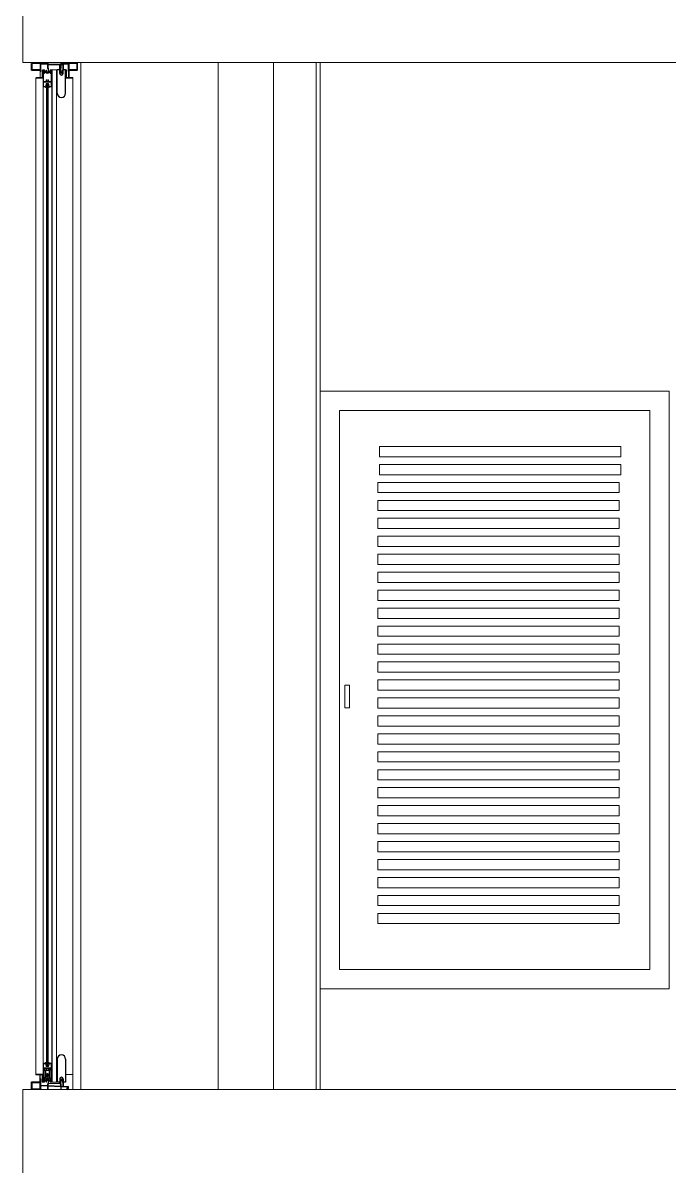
# Model space of a CAD drawing. Extents: x 1270 to 1442, y 932 to 1016.
# Drawn here: x 1407.754 to 1409.429, y 990.294 to 993.255 of the extents above; entities that cross this region are included whole.
import ezdxf

# ---------------------------------------------------------------- set-up
doc = ezdxf.new("R2010")
doc.units = 0
doc.header["$MEASUREMENT"] = 0
for name, color, linetype, lineweight in [('arquitecturapasito', 252, 'Continuous', 5), ('puertas', 34, 'Continuous', 9), ('ventanas', 4, 'Continuous', 9)]:
    doc.layers.add(name, color=color, linetype=linetype, lineweight=lineweight)
for name, color, linetype in [('GUIATAPA', 7, 'Continuous'), ('REFEREN', 1, 'Continuous'), ('VIDRIOS', 4, 'Continuous')]:
    doc.layers.add(name, color=color, linetype=linetype)

msp = doc.modelspace()

# ---------------------------------------------------------------- linework, layer by layer
at = {"layer": 'arquitecturapasito', "color": 252}
for p, q in [((1407.7539, 993.1523), (1407.7539, 993.5523)), ((1407.7539, 993.1523), (1418.9759, 993.1523)), ((1407.9038, 993.1523), (1407.9038, 990.4923)), ((1408.26, 990.4923), (1408.26, 993.1523)), ((1408.4038, 993.1523), (1408.4038, 990.4923)), ((1408.514, 990.4923), (1408.514, 993.1523)), ((1408.524, 993.1523), (1408.524, 990.4923)), ((1408.5241, 990.4923), (1408.5241, 993.1523)), ((1407.7539, 990.4923), (1418.9759, 990.4923)), ((1407.7539, 990.0923), (1407.7539, 990.4923))]:
    msp.add_line(p, q, dxfattribs=at)
at = {"layer": 'GUIATAPA'}
for p, q in [((1407.843, 993.0732), (1407.843, 993.1333)), ((1407.8497, 993.1333), (1407.843, 993.1333)), ((1407.8497, 993.1244), (1407.8497, 993.1333)), ((1407.8648, 993.1333), (1407.858, 993.1333)), ((1407.858, 993.1244), (1407.858, 993.1333)), ((1407.8648, 993.0732), (1407.8648, 993.1333)), ((1407.843, 990.5714), (1407.843, 990.5113)), ((1407.8648, 990.5714), (1407.8648, 990.5113)), ((1407.8497, 990.5113), (1407.843, 990.5113)), ((1407.8497, 990.5201), (1407.8497, 990.5113)), ((1407.858, 990.5201), (1407.858, 990.5113)), ((1407.8648, 990.5113), (1407.858, 990.5113))]:
    msp.add_line(p, q, dxfattribs=at)
for centre, radius, start, end in [((1407.8539, 993.1244), 0.00415, 180, 0), ((1407.8539, 993.0732), 0.0109, 180, 0), ((1407.8539, 990.5714), 0.0109, 0, 180), ((1407.8539, 990.5201), 0.00415, 0, 180)]:
    msp.add_arc(centre, radius, start, end, dxfattribs=at)
at = {"layer": 'puertas'}
for p, q in [((1408.5241, 990.7533), (1408.5241, 992.3017)), ((1408.5241, 992.3017), (1409.4283, 992.3017)), ((1409.4283, 990.7533), (1409.4283, 992.3017)), ((1408.5741, 990.8033), (1408.5741, 992.2517)), ((1408.5741, 992.2517), (1409.3783, 992.2517)), ((1409.3783, 990.8033), (1409.3783, 992.2517)), ((1408.6784, 992.1581), (1409.3038, 992.1581)), ((1408.6784, 992.1316), (1408.6784, 992.1581)), ((1409.3038, 992.1581), (1409.3038, 992.1316)), ((1409.3038, 992.1316), (1408.6784, 992.1316)), ((1408.6784, 992.1116), (1409.3038, 992.1116)), ((1408.6784, 992.0851), (1408.6784, 992.1116)), ((1409.3038, 992.1116), (1409.3038, 992.0851)), ((1409.3038, 992.0851), (1408.6784, 992.0851)), ((1408.6738, 992.0651), (1409.2992, 992.0651)), ((1408.6738, 992.0386), (1408.6738, 992.0651)), ((1409.2992, 992.0651), (1409.2992, 992.0386)), ((1409.2992, 992.0386), (1408.6738, 992.0386)), ((1408.6738, 992.0186), (1409.2992, 992.0186)), ((1408.6738, 991.9921), (1408.6738, 992.0186)), ((1409.2992, 991.9921), (1408.6738, 991.9921)), ((1409.2992, 992.0186), (1409.2992, 991.9921)), ((1408.6738, 991.9721), (1409.2992, 991.9721)), ((1408.6738, 991.9456), (1408.6738, 991.9721)), ((1409.2992, 991.9721), (1409.2992, 991.9456)), ((1409.2992, 991.9456), (1408.6738, 991.9456)), ((1408.6738, 991.9256), (1409.2992, 991.9256)), ((1408.6738, 991.8991), (1408.6738, 991.9256)), ((1409.2992, 991.9256), (1409.2992, 991.8991)), ((1409.2992, 991.8991), (1408.6738, 991.8991)), ((1408.6738, 991.8791), (1409.2992, 991.8791)), ((1408.6738, 991.8525), (1408.6738, 991.8791)), ((1409.2992, 991.8791), (1409.2992, 991.8525)), ((1409.2992, 991.8525), (1408.6738, 991.8525)), ((1408.6738, 991.8325), (1409.2992, 991.8325)), ((1408.6738, 991.806), (1408.6738, 991.8325)), ((1409.2992, 991.8325), (1409.2992, 991.806)), ((1409.2992, 991.806), (1408.6738, 991.806)), ((1408.6738, 991.786), (1409.2992, 991.786)), ((1408.6738, 991.7595), (1408.6738, 991.786)), ((1409.2992, 991.786), (1409.2992, 991.7595)), ((1409.2992, 991.7595), (1408.6738, 991.7595)), ((1408.6738, 991.7395), (1409.2992, 991.7395)), ((1408.6738, 991.713), (1408.6738, 991.7395)), ((1409.2992, 991.7395), (1409.2992, 991.713)), ((1409.2992, 991.713), (1408.6738, 991.713)), ((1408.6738, 991.693), (1409.2992, 991.693)), ((1408.6738, 991.6665), (1408.6738, 991.693)), ((1409.2992, 991.6665), (1408.6738, 991.6665)), ((1409.2992, 991.693), (1409.2992, 991.6665)), ((1408.6738, 991.6465), (1409.2992, 991.6465)), ((1408.6738, 991.62), (1408.6738, 991.6465)), ((1409.2992, 991.6465), (1409.2992, 991.62)), ((1409.2992, 991.62), (1408.6738, 991.62)), ((1408.6738, 991.6), (1409.2992, 991.6)), ((1408.6738, 991.5735), (1408.6738, 991.6)), ((1409.2992, 991.6), (1409.2992, 991.5735)), ((1409.2992, 991.5735), (1408.6738, 991.5735)), ((1408.6738, 991.5535), (1409.2992, 991.5535)), ((1408.6738, 991.527), (1408.6738, 991.5535)), ((1409.2992, 991.5535), (1409.2992, 991.527)), ((1408.5879, 991.5399), (1408.6005, 991.5399)), ((1408.5879, 991.4808), (1408.5879, 991.5399)), ((1408.6005, 991.5399), (1408.6005, 991.4808)), ((1409.2992, 991.527), (1408.6738, 991.527)), ((1408.6738, 991.507), (1409.2992, 991.507)), ((1408.6738, 991.4805), (1408.6738, 991.507)), ((1409.2992, 991.507), (1409.2992, 991.4805)), ((1408.6005, 991.4808), (1408.5879, 991.4808)), ((1409.2992, 991.4805), (1408.6738, 991.4805)), ((1408.6738, 991.4605), (1409.2992, 991.4605)), ((1408.6738, 991.434), (1408.6738, 991.4605)), ((1409.2992, 991.4605), (1409.2992, 991.434)), ((1409.2992, 991.434), (1408.6738, 991.434)), ((1408.6738, 991.414), (1409.2992, 991.414)), ((1408.6738, 991.3875), (1408.6738, 991.414)), ((1409.2992, 991.414), (1409.2992, 991.3875)), ((1409.2992, 991.3875), (1408.6738, 991.3875)), ((1408.6738, 991.3675), (1409.2992, 991.3675)), ((1408.6738, 991.341), (1408.6738, 991.3675)), ((1409.2992, 991.341), (1408.6738, 991.341)), ((1409.2992, 991.3675), (1409.2992, 991.341)), ((1408.6738, 991.321), (1409.2992, 991.321)), ((1408.6738, 991.2945), (1408.6738, 991.321)), ((1409.2992, 991.321), (1409.2992, 991.2945)), ((1409.2992, 991.2945), (1408.6738, 991.2945)), ((1408.6738, 991.2745), (1409.2992, 991.2745)), ((1408.6738, 991.248), (1408.6738, 991.2745)), ((1409.2992, 991.2745), (1409.2992, 991.248)), ((1409.2992, 991.248), (1408.6738, 991.248)), ((1408.6738, 991.228), (1409.2992, 991.228)), ((1408.6738, 991.2015), (1408.6738, 991.228)), ((1409.2992, 991.228), (1409.2992, 991.2015)), ((1409.2992, 991.2015), (1408.6738, 991.2015)), ((1408.6738, 991.1815), (1409.2992, 991.1815)), ((1408.6738, 991.1549), (1408.6738, 991.1815)), ((1409.2992, 991.1815), (1409.2992, 991.1549)), ((1409.2992, 991.1549), (1408.6738, 991.1549)), ((1408.6738, 991.1349), (1409.2992, 991.1349)), ((1408.6738, 991.1084), (1408.6738, 991.1349)), ((1409.2992, 991.1349), (1409.2992, 991.1084)), ((1409.2992, 991.1084), (1408.6738, 991.1084)), ((1408.6738, 991.0884), (1409.2992, 991.0884)), ((1408.6738, 991.0619), (1408.6738, 991.0884)), ((1409.2992, 991.0884), (1409.2992, 991.0619)), ((1409.2992, 991.0619), (1408.6738, 991.0619)), ((1408.6738, 991.0419), (1409.2992, 991.0419)), ((1408.6738, 991.0154), (1408.6738, 991.0419)), ((1409.2992, 991.0154), (1408.6738, 991.0154)), ((1409.2992, 991.0419), (1409.2992, 991.0154)), ((1408.6738, 990.9954), (1409.2992, 990.9954)), ((1408.6738, 990.9689), (1408.6738, 990.9954)), ((1409.2992, 990.9954), (1409.2992, 990.9689)), ((1409.2992, 990.9689), (1408.6738, 990.9689)), ((1408.6738, 990.9489), (1409.2992, 990.9489)), ((1408.6738, 990.9224), (1408.6738, 990.9489)), ((1409.2992, 990.9489), (1409.2992, 990.9224)), ((1409.2992, 990.9224), (1408.6738, 990.9224)), ((1409.3783, 990.8033), (1408.5741, 990.8033)), ((1409.4283, 990.7533), (1408.5241, 990.7533))]:
    msp.add_line(p, q, dxfattribs=at)
at = {"layer": 'REFEREN'}
for p, q in [((1407.808, 993.132), (1407.808, 993.1251)), ((1407.8088, 993.132), (1407.808, 993.132)), ((1407.808, 993.1251), (1407.8088, 993.1251)), ((1407.8088, 993.1251), (1407.8088, 993.132)), ((1407.8259, 993.1251), (1407.8259, 993.132)), ((1407.8259, 993.132), (1407.8267, 993.132)), ((1407.8267, 993.1251), (1407.8259, 993.1251)), ((1407.8267, 993.132), (1407.8267, 993.1251)), ((1407.808, 990.5195), (1407.808, 990.5126)), ((1407.8088, 990.5195), (1407.808, 990.5195)), ((1407.808, 990.5126), (1407.8088, 990.5126)), ((1407.8088, 990.5126), (1407.8088, 990.5195)), ((1407.8259, 990.5126), (1407.8259, 990.5195)), ((1407.8259, 990.5195), (1407.8267, 990.5195)), ((1407.8267, 990.5126), (1407.8259, 990.5126)), ((1407.8267, 990.5195), (1407.8267, 990.5126))]:
    msp.add_line(p, q, dxfattribs=at)
for centre, radius, start, end in [((1407.8112, 993.1365), 0.00597, 246.6273, 303.8996), ((1407.8112, 993.1363), 0.00597, 246.6273, 303.8996), ((1407.8112, 993.1359), 0.00597, 246.6273, 303.8996), ((1407.8114, 993.1396), 0.00977, 254.835, 288.7448), ((1407.8113, 993.1417), 0.0122, 258.1832, 285.2584), ((1407.8109, 993.1449), 0.0155, 262.2061, 283.141), ((1407.8116, 993.1507), 0.0216, 262.7637, 277.9281), ((1407.8118, 993.1951), 0.0663, 267.4255, 272.3498), ((1407.8445, 995.2641), 2.1358, 269.0443, 269.197), ((1407.8108, 993.062), 0.0663, 86.7939, 91.7169), ((1407.8107, 993.1124), 0.0153, 75.5606, 96.9965), ((1407.8113, 993.1196), 0.00798, 66.1874, 108.0388), ((1407.8113, 993.1174), 0.00979, 70.4331, 104.2887), ((1407.8112, 993.1211), 0.00597, 56.1004, 113.3727), ((1407.8112, 993.1209), 0.00597, 56.1004, 113.3727), ((1407.8112, 993.1206), 0.00597, 56.1004, 113.3727), ((1407.8112, 993.1062), 0.0218, 81.2955, 96.1858), ((1407.8236, 993.1365), 0.00597, 236.1004, 293.3727), ((1407.8236, 993.1363), 0.00597, 236.1004, 293.3727), ((1407.8236, 993.1359), 0.00597, 236.1004, 293.3727), ((1407.8234, 993.1396), 0.00977, 251.2552, 285.165), ((1407.8234, 993.1417), 0.0122, 254.7416, 281.8168), ((1407.8232, 993.1507), 0.0216, 262.0719, 277.2363), ((1407.823, 993.1951), 0.0663, 267.6502, 272.5745), ((1407.7903, 995.2641), 2.1358, 270.803, 270.9557), ((1407.8239, 993.062), 0.0663, 88.2831, 93.2061), ((1407.8235, 993.1062), 0.0218, 83.8142, 98.7045), ((1407.8241, 993.1124), 0.0153, 83.0035, 104.4394), ((1407.8235, 993.1196), 0.00798, 71.9612, 113.8126), ((1407.8235, 993.1174), 0.00979, 75.7113, 109.5669), ((1407.8236, 993.1211), 0.00597, 66.6273, 123.8996), ((1407.8236, 993.1209), 0.00597, 66.6273, 123.8996), ((1407.8236, 993.1206), 0.00597, 66.6273, 123.8996), ((1407.8238, 993.1449), 0.0155, 256.859, 277.7939), ((1407.8112, 990.524), 0.00597, 246.6273, 303.8996), ((1407.8112, 990.5238), 0.00597, 246.6273, 303.8996), ((1407.8112, 990.5234), 0.00597, 246.6273, 303.8996), ((1407.8114, 990.5271), 0.00977, 254.835, 288.7448), ((1407.8113, 990.5292), 0.0122, 258.1832, 285.2584), ((1407.8109, 990.5324), 0.0155, 262.2061, 283.141), ((1407.8116, 990.5382), 0.0216, 262.7637, 277.9281), ((1407.8118, 990.5826), 0.0663, 267.4255, 272.3498), ((1407.8445, 992.6516), 2.1358, 269.0443, 269.197), ((1407.8108, 990.4495), 0.0663, 86.7939, 91.7169), ((1407.8107, 990.4999), 0.0153, 75.5606, 96.9965), ((1407.8113, 990.5071), 0.00798, 66.1874, 108.0388), ((1407.8113, 990.5049), 0.00979, 70.4331, 104.2887), ((1407.8112, 990.5086), 0.00597, 56.1004, 113.3727), ((1407.8112, 990.5084), 0.00597, 56.1004, 113.3727), ((1407.8112, 990.5081), 0.00597, 56.1004, 113.3727), ((1407.8112, 990.4937), 0.0218, 81.2955, 96.1858), ((1407.8236, 990.524), 0.00597, 236.1004, 293.3727), ((1407.8236, 990.5238), 0.00597, 236.1004, 293.3727), ((1407.8236, 990.5234), 0.00597, 236.1004, 293.3727), ((1407.8234, 990.5271), 0.00977, 251.2552, 285.165), ((1407.8234, 990.5292), 0.0122, 254.7416, 281.8168), ((1407.8232, 990.5382), 0.0216, 262.0719, 277.2363), ((1407.823, 990.5826), 0.0663, 267.6502, 272.5745), ((1407.7903, 992.6516), 2.1358, 270.803, 270.9557), ((1407.8239, 990.4495), 0.0663, 88.2831, 93.2061), ((1407.8235, 990.4937), 0.0218, 83.8142, 98.7045), ((1407.8241, 990.4999), 0.0153, 83.0035, 104.4394), ((1407.8235, 990.5071), 0.00798, 71.9612, 113.8126), ((1407.8235, 990.5049), 0.00979, 75.7113, 109.5669), ((1407.8236, 990.5086), 0.00597, 66.6273, 123.8996), ((1407.8236, 990.5084), 0.00597, 66.6273, 123.8996), ((1407.8236, 990.5081), 0.00597, 66.6273, 123.8996), ((1407.8238, 990.5324), 0.0155, 256.859, 277.7939)]:
    msp.add_arc(centre, radius, start, end, dxfattribs=at)
at = {"layer": 'ventanas'}
for p, q in [((1407.7756, 993.1523), (1407.7756, 993.134)), ((1407.7756, 993.1523), (1407.7989, 993.1523)), ((1407.7776, 993.1503), (1407.7776, 993.1343)), ((1407.7776, 993.1503), (1407.7989, 993.1503)), ((1407.8737, 993.1523), (1407.7989, 993.1523)), ((1407.7989, 993.1503), (1407.7989, 993.1343)), ((1407.8489, 993.1468), (1407.8589, 993.1468)), ((1407.8489, 993.1333), (1407.8489, 993.1468)), ((1407.8506, 993.1218), (1407.8506, 993.1468)), ((1407.8572, 993.1219), (1407.8572, 993.1468)), ((1407.8589, 993.1333), (1407.8589, 993.1468)), ((1407.8724, 993.1523), (1407.8724, 993.1138)), ((1407.8956, 993.1523), (1407.8737, 993.1523)), ((1407.8737, 993.1503), (1407.8737, 993.1343)), ((1407.8936, 993.1503), (1407.8737, 993.1503)), ((1407.8936, 993.1503), (1407.8936, 993.1343)), ((1407.8956, 993.1523), (1407.8956, 993.134)), ((1407.7774, 993.1323), (1407.7989, 993.1323)), ((1407.7776, 993.1343), (1407.7989, 993.1343)), ((1407.7989, 993.1323), (1407.7989, 993.1138)), ((1407.8042, 993.1323), (1407.8042, 993.1148)), ((1407.8057, 993.1333), (1407.8052, 993.1333)), ((1407.8062, 993.1333), (1407.8057, 993.1333)), ((1407.8057, 993.1123), (1407.8057, 993.1333)), ((1407.8062, 993.1333), (1407.8062, 992.9471)), ((1407.8286, 993.1333), (1407.8286, 992.9471)), ((1407.8286, 993.1333), (1407.8299, 993.1333)), ((1407.8299, 993.1333), (1407.8299, 992.9471)), ((1407.8299, 993.1333), (1407.8497, 993.1333)), ((1407.8414, 993.1333), (1407.8414, 992.9471)), ((1407.8656, 993.1333), (1407.8648, 993.1333)), ((1407.8656, 993.1333), (1407.8656, 993.1123)), ((1407.8656, 993.1333), (1407.8661, 993.1333)), ((1407.8671, 993.1323), (1407.8671, 993.1148)), ((1407.8936, 993.1343), (1407.8737, 993.1343)), ((1407.8737, 993.1323), (1407.8737, 993.1138)), ((1407.8938, 993.1323), (1407.8737, 993.1323)), ((1407.7879, 993.1123), (1407.7879, 992.9471)), ((1407.8057, 993.1123), (1407.7879, 993.1123)), ((1407.8057, 993.1123), (1407.7879, 993.1123)), ((1407.8032, 993.1138), (1407.7889, 993.1138)), ((1407.8121, 993.0893), (1407.8114, 993.0893)), ((1407.8118, 993.0906), (1407.8121, 993.0906)), ((1407.8126, 993.0901), (1407.8126, 993.0898)), ((1407.8197, 993.0983), (1407.8151, 993.0983)), ((1407.8222, 993.0898), (1407.8222, 993.0901)), ((1407.8227, 993.0906), (1407.8229, 993.0906)), ((1407.8234, 993.0893), (1407.8227, 993.0893)), ((1407.8656, 993.1123), (1407.8834, 993.1123)), ((1407.8681, 993.1138), (1407.8824, 993.1138)), ((1407.8834, 993.1123), (1407.8834, 992.9471)), ((1407.7879, 992.9471), (1407.7879, 992.4216)), ((1407.8062, 992.9471), (1407.8062, 992.4216)), ((1407.8286, 992.9471), (1407.8286, 992.4216)), ((1407.8299, 992.9471), (1407.8299, 992.4216)), ((1407.8414, 992.9471), (1407.8414, 992.4216)), ((1407.8834, 992.9471), (1407.8834, 992.4216)), ((1407.7879, 992.4216), (1407.7879, 991.0814)), ((1407.8062, 992.4216), (1407.8062, 991.0814)), ((1407.8286, 992.4216), (1407.8286, 991.0814)), ((1407.8299, 992.4216), (1407.8299, 991.0814)), ((1407.8414, 992.4216), (1407.8414, 991.0814)), ((1407.8834, 992.4216), (1407.8834, 991.0814)), ((1407.7879, 991.0814), (1407.7879, 990.5323)), ((1407.8062, 991.0814), (1407.8062, 990.6449)), ((1407.8286, 991.0814), (1407.8286, 990.6449)), ((1407.8299, 991.0814), (1407.8299, 990.5113)), ((1407.8414, 991.0814), (1407.8414, 990.5113)), ((1407.8834, 991.0814), (1407.8834, 990.4923)), ((1407.7879, 990.6449), (1407.7879, 990.5319)), ((1407.8062, 990.6449), (1407.8062, 990.5113)), ((1407.8286, 990.6449), (1407.8286, 990.5113)), ((1407.8121, 990.5609), (1407.8114, 990.5609)), ((1407.8118, 990.5596), (1407.8121, 990.5596)), ((1407.8126, 990.5601), (1407.8126, 990.5604)), ((1407.8197, 990.5519), (1407.8151, 990.5519)), ((1407.8222, 990.5604), (1407.8222, 990.5601)), ((1407.8234, 990.5609), (1407.8227, 990.5609)), ((1407.8227, 990.5596), (1407.8229, 990.5596)), ((1407.7774, 990.5123), (1407.7976, 990.5123)), ((1407.8057, 990.5323), (1407.7879, 990.5323)), ((1407.8057, 990.5323), (1407.7879, 990.5323)), ((1407.7879, 990.5323), (1407.7879, 990.5318)), ((1407.8032, 990.5308), (1407.7889, 990.5308)), ((1407.7976, 990.4923), (1407.7976, 990.5308)), ((1407.7989, 990.4923), (1407.7989, 990.5308)), ((1407.8042, 990.5123), (1407.8042, 990.5298)), ((1407.8061, 990.5113), (1407.8049, 990.5113)), ((1407.807, 990.5113), (1407.8049, 990.5113)), ((1407.8057, 990.5113), (1407.8052, 990.5113)), ((1407.8057, 990.5113), (1407.8057, 990.5323)), ((1407.8057, 990.5113), (1407.8057, 990.5323)), ((1407.8062, 990.5113), (1407.8057, 990.5113)), ((1407.8057, 990.5113), (1407.8061, 990.5113)), ((1407.8278, 990.5113), (1407.8299, 990.5113)), ((1407.8414, 990.5113), (1407.8299, 990.5113)), ((1407.843, 990.5113), (1407.8414, 990.5113)), ((1407.8485, 990.5113), (1407.8485, 990.5083)), ((1407.8506, 990.519), (1407.8506, 990.5071)), ((1407.8571, 990.519), (1407.8571, 990.5009)), ((1407.8593, 990.5113), (1407.8593, 990.5008)), ((1407.8648, 990.5313), (1407.8834, 990.5313)), ((1407.7756, 990.4923), (1407.7756, 990.5106)), ((1407.7756, 990.4923), (1407.7976, 990.4923)), ((1407.7776, 990.4943), (1407.7776, 990.5103)), ((1407.7776, 990.5103), (1407.7976, 990.5103)), ((1407.7776, 990.4943), (1407.7976, 990.4943)), ((1407.8737, 990.4923), (1407.7976, 990.4923)), ((1407.8194, 990.5061), (1407.8194, 990.503)), ((1407.8205, 990.507), (1407.8195, 990.5063)), ((1407.8197, 990.5027), (1407.8515, 990.5014)), ((1407.8505, 990.5083), (1407.8207, 990.5083)), ((1407.8207, 990.5083), (1407.8207, 990.5075)), ((1407.8505, 990.5075), (1407.8505, 990.5083)), ((1407.8517, 990.5063), (1407.8507, 990.507)), ((1407.8518, 990.5017), (1407.8518, 990.5061)), ((1407.8684, 990.4923), (1407.8834, 990.4923))]:
    msp.add_line(p, q, dxfattribs=at)
at = {"layer": 'ventanas', "color": 7}
for p, q in [((1407.7991, 993.1295), (1407.7991, 993.1518)), ((1407.7996, 993.1523), (1407.7999, 993.1523)), ((1407.8004, 993.1518), (1407.8004, 993.1503)), ((1407.8004, 993.148), (1407.8004, 993.1295)), ((1407.8009, 993.1498), (1407.8174, 993.1498)), ((1407.8174, 993.1485), (1407.8009, 993.1485)), ((1407.8179, 993.1503), (1407.8179, 993.1518)), ((1407.8179, 993.1379), (1407.8179, 993.148)), ((1407.8184, 993.1523), (1407.8187, 993.1523)), ((1407.8192, 993.1518), (1407.8192, 993.1488)), ((1407.8197, 993.1483), (1407.8515, 993.1483)), ((1407.8515, 993.147), (1407.8197, 993.147)), ((1407.852, 993.1488), (1407.852, 993.1518)), ((1407.8525, 993.1523), (1407.8528, 993.1523)), ((1407.8533, 993.1518), (1407.8533, 993.1503)), ((1407.8533, 993.148), (1407.8533, 993.1379)), ((1407.8538, 993.1498), (1407.8704, 993.1498)), ((1407.8704, 993.1485), (1407.8538, 993.1485)), ((1407.8709, 993.1503), (1407.8709, 993.1518)), ((1407.8709, 993.1295), (1407.8709, 993.148)), ((1407.8714, 993.1523), (1407.8717, 993.1523)), ((1407.8722, 993.1518), (1407.8722, 993.1295)), ((1407.7999, 993.129), (1407.7996, 993.129)), ((1407.8065, 993.1328), (1407.8065, 993.0898)), ((1407.8096, 993.1333), (1407.807, 993.1333)), ((1407.8078, 993.1253), (1407.8078, 993.1318)), ((1407.8078, 993.1038), (1407.8078, 993.1233)), ((1407.8083, 993.1323), (1407.8086, 993.1323)), ((1407.8086, 993.1248), (1407.8083, 993.1248)), ((1407.8083, 993.1238), (1407.8096, 993.1238)), ((1407.8091, 993.1318), (1407.8091, 993.1313)), ((1407.8091, 993.1258), (1407.8091, 993.1253)), ((1407.8101, 993.1313), (1407.8101, 993.1328)), ((1407.8101, 993.1243), (1407.8101, 993.1258)), ((1407.8142, 993.1251), (1407.8142, 993.1326)), ((1407.8174, 993.124), (1407.8142, 993.1251)), ((1407.8146, 993.133), (1407.8151, 993.133)), ((1407.8155, 993.1326), (1407.8155, 993.1299)), ((1407.8157, 993.1295), (1407.8161, 993.1291)), ((1407.8205, 993.1251), (1407.8174, 993.124)), ((1407.8191, 993.1366), (1407.8181, 993.1376)), ((1407.8186, 993.1291), (1407.8191, 993.1295)), ((1407.8192, 993.1465), (1407.8192, 993.1385)), ((1407.8192, 993.1299), (1407.8192, 993.1362)), ((1407.8194, 993.1381), (1407.8204, 993.1371)), ((1407.8205, 993.1367), (1407.8205, 993.1251)), ((1407.8247, 993.1328), (1407.8247, 993.1313)), ((1407.8247, 993.1258), (1407.8247, 993.1243)), ((1407.8278, 993.1333), (1407.8252, 993.1333)), ((1407.8252, 993.1238), (1407.8265, 993.1238)), ((1407.8257, 993.1313), (1407.8257, 993.1318)), ((1407.8257, 993.1253), (1407.8257, 993.1258)), ((1407.8262, 993.1323), (1407.8265, 993.1323)), ((1407.8265, 993.1248), (1407.8262, 993.1248)), ((1407.827, 993.1318), (1407.827, 993.1253)), ((1407.827, 993.1233), (1407.827, 993.1038)), ((1407.8283, 993.0898), (1407.8283, 993.1328)), ((1407.8507, 993.1251), (1407.8507, 993.1367)), ((1407.8539, 993.124), (1407.8507, 993.1251)), ((1407.8509, 993.1371), (1407.8519, 993.1381)), ((1407.852, 993.1385), (1407.852, 993.1465)), ((1407.852, 993.1362), (1407.852, 993.1299)), ((1407.8532, 993.1376), (1407.8522, 993.1366)), ((1407.8522, 993.1295), (1407.8526, 993.1291)), ((1407.857, 993.1251), (1407.8539, 993.124)), ((1407.8551, 993.1291), (1407.8556, 993.1295)), ((1407.8557, 993.1299), (1407.8557, 993.1326)), ((1407.8561, 993.133), (1407.8566, 993.133)), ((1407.857, 993.1326), (1407.857, 993.1251)), ((1407.8717, 993.129), (1407.8714, 993.129)), ((1407.807, 993.0893), (1407.8121, 993.0893)), ((1407.8078, 993.0911), (1407.8078, 993.1008)), ((1407.8135, 993.1033), (1407.8083, 993.1033)), ((1407.8083, 993.1013), (1407.8169, 993.1013)), ((1407.8121, 993.0906), (1407.8083, 993.0906)), ((1407.8126, 993.0898), (1407.8126, 993.0901)), ((1407.814, 993.1054), (1407.814, 993.1037)), ((1407.8156, 993.1078), (1407.8152, 993.1078)), ((1407.8153, 993.1037), (1407.8153, 993.1054)), ((1407.819, 993.1033), (1407.8158, 993.1033)), ((1407.8172, 993.1014), (1407.8174, 993.1016)), ((1407.8174, 993.1016), (1407.8175, 993.1014)), ((1407.8179, 993.1013), (1407.8265, 993.1013)), ((1407.8196, 993.1078), (1407.8192, 993.1078)), ((1407.8195, 993.1054), (1407.8195, 993.1037)), ((1407.8208, 993.1037), (1407.8208, 993.1054)), ((1407.8265, 993.1033), (1407.8213, 993.1033)), ((1407.8222, 993.0901), (1407.8222, 993.0898)), ((1407.8265, 993.0906), (1407.8227, 993.0906)), ((1407.8227, 993.0893), (1407.8278, 993.0893)), ((1407.827, 993.1008), (1407.827, 993.0911)), ((1407.8065, 990.5604), (1407.8065, 990.5118)), ((1407.8121, 990.5609), (1407.807, 990.5609)), ((1407.8078, 990.5494), (1407.8078, 990.5591)), ((1407.8078, 990.5458), (1407.8078, 990.5464)), ((1407.8078, 990.5213), (1407.8078, 990.5438)), ((1407.8083, 990.5596), (1407.812, 990.5596)), ((1407.8169, 990.5489), (1407.8083, 990.5489)), ((1407.8083, 990.5469), (1407.8135, 990.5469)), ((1407.809, 990.5453), (1407.8083, 990.5453)), ((1407.8083, 990.5443), (1407.809, 990.5443)), ((1407.8095, 990.5447), (1407.8095, 990.5448)), ((1407.812, 990.5596), (1407.8121, 990.5596)), ((1407.8126, 990.5601), (1407.8126, 990.5604)), ((1407.814, 990.5464), (1407.814, 990.5448)), ((1407.8152, 990.5424), (1407.8156, 990.5424)), ((1407.8153, 990.5448), (1407.8153, 990.5464)), ((1407.8158, 990.5469), (1407.819, 990.5469)), ((1407.8174, 990.5486), (1407.8172, 990.5488)), ((1407.8175, 990.5488), (1407.8174, 990.5486)), ((1407.8265, 990.5489), (1407.8179, 990.5489)), ((1407.8192, 990.5424), (1407.8196, 990.5424)), ((1407.8195, 990.5464), (1407.8195, 990.5448)), ((1407.8208, 990.5448), (1407.8208, 990.5464)), ((1407.8213, 990.5469), (1407.8265, 990.5469)), ((1407.8222, 990.5604), (1407.8222, 990.5601)), ((1407.8278, 990.5609), (1407.8227, 990.5609)), ((1407.8227, 990.5596), (1407.8265, 990.5596)), ((1407.8253, 990.5448), (1407.8253, 990.5447)), ((1407.8265, 990.5453), (1407.8258, 990.5453)), ((1407.8258, 990.5443), (1407.8265, 990.5443)), ((1407.827, 990.5591), (1407.827, 990.5494)), ((1407.827, 990.5464), (1407.827, 990.5458)), ((1407.827, 990.5438), (1407.827, 990.5213)), ((1407.8283, 990.5118), (1407.8283, 990.5604)), ((1407.7991, 990.4928), (1407.7991, 990.5201)), ((1407.7996, 990.5206), (1407.7999, 990.5206)), ((1407.8004, 990.5201), (1407.8004, 990.5039)), ((1407.807, 990.5113), (1407.8096, 990.5113)), ((1407.8078, 990.5128), (1407.8078, 990.5193)), ((1407.8096, 990.5208), (1407.8083, 990.5208)), ((1407.8083, 990.5198), (1407.8086, 990.5198)), ((1407.8086, 990.5123), (1407.8083, 990.5123)), ((1407.8091, 990.5193), (1407.8091, 990.5188)), ((1407.8091, 990.5133), (1407.8091, 990.5128)), ((1407.8101, 990.5188), (1407.8101, 990.5203)), ((1407.8101, 990.5118), (1407.8101, 990.5133)), ((1407.8142, 990.5194), (1407.8174, 990.5206)), ((1407.8142, 990.512), (1407.8142, 990.5194)), ((1407.8151, 990.5116), (1407.8146, 990.5116)), ((1407.8155, 990.5146), (1407.8155, 990.512)), ((1407.8161, 990.5155), (1407.8157, 990.515)), ((1407.8174, 990.5206), (1407.8205, 990.5194)), ((1407.8191, 990.515), (1407.8186, 990.5155)), ((1407.8192, 990.5083), (1407.8192, 990.5146)), ((1407.8205, 990.5194), (1407.8205, 990.5078)), ((1407.8247, 990.5203), (1407.8247, 990.5188)), ((1407.8247, 990.5133), (1407.8247, 990.5118)), ((1407.8265, 990.5208), (1407.8252, 990.5208)), ((1407.8252, 990.5113), (1407.8278, 990.5113)), ((1407.8257, 990.5188), (1407.8257, 990.5193)), ((1407.8257, 990.5128), (1407.8257, 990.5133)), ((1407.8262, 990.5198), (1407.8265, 990.5198)), ((1407.8265, 990.5123), (1407.8262, 990.5123)), ((1407.827, 990.5193), (1407.827, 990.5128)), ((1407.8507, 990.5194), (1407.8539, 990.5206)), ((1407.8507, 990.5078), (1407.8507, 990.5194)), ((1407.852, 990.5146), (1407.852, 990.5083)), ((1407.8526, 990.5155), (1407.8522, 990.515)), ((1407.8539, 990.5206), (1407.857, 990.5194)), ((1407.8556, 990.515), (1407.8551, 990.5155)), ((1407.8557, 990.512), (1407.8557, 990.5146)), ((1407.8566, 990.5116), (1407.8561, 990.5116)), ((1407.857, 990.5194), (1407.857, 990.512)), ((1407.8016, 990.4923), (1407.7996, 990.4923)), ((1407.8004, 990.5016), (1407.8004, 990.4941)), ((1407.8009, 990.5034), (1407.8174, 990.5027)), ((1407.8175, 990.5014), (1407.8009, 990.5021)), ((1407.8009, 990.4936), (1407.8016, 990.4936)), ((1407.8021, 990.4931), (1407.8021, 990.4928)), ((1407.8179, 990.5032), (1407.8179, 990.5066)), ((1407.8179, 990.4928), (1407.8179, 990.5009)), ((1407.8181, 990.5069), (1407.8191, 990.5079)), ((1407.8187, 990.4923), (1407.8184, 990.4923)), ((1407.8192, 990.506), (1407.8192, 990.5031)), ((1407.8192, 990.5008), (1407.8192, 990.4928)), ((1407.8204, 990.5074), (1407.8194, 990.5064)), ((1407.8197, 990.5026), (1407.8515, 990.5013)), ((1407.8516, 990.5), (1407.8198, 990.5013)), ((1407.8519, 990.5064), (1407.8509, 990.5074)), ((1407.852, 990.5018), (1407.852, 990.506)), ((1407.852, 990.4928), (1407.852, 990.4995)), ((1407.8522, 990.5079), (1407.8532, 990.5069)), ((1407.8528, 990.4923), (1407.8525, 990.4923)), ((1407.8533, 990.5066), (1407.8533, 990.5017)), ((1407.8533, 990.4994), (1407.8533, 990.4928)), ((1407.8538, 990.5012), (1407.8717, 990.5003)), ((1407.8704, 990.4989), (1407.8539, 990.4999)), ((1407.8679, 990.4928), (1407.8679, 990.4961)), ((1407.8684, 990.4966), (1407.8704, 990.4966)), ((1407.8687, 990.4923), (1407.8684, 990.4923)), ((1407.8692, 990.4923), (1407.8692, 990.4923)), ((1407.8717, 990.4953), (1407.8697, 990.4953)), ((1407.8709, 990.4971), (1407.8709, 990.4984)), ((1407.8722, 990.4998), (1407.8722, 990.4958))]:
    msp.add_line(p, q, dxfattribs=at)
at = {"layer": 'ventanas', "linetype": 'Continuous'}
for p, q in [((1407.8042, 993.1322), (1407.8053, 993.1333)), ((1407.8042, 993.1313), (1407.8057, 993.1328)), ((1407.8042, 993.1304), (1407.8057, 993.1319)), ((1407.8042, 993.1295), (1407.8057, 993.131)), ((1407.8042, 993.1287), (1407.8057, 993.1302)), ((1407.8042, 993.1278), (1407.8057, 993.1293)), ((1407.8042, 993.1269), (1407.8057, 993.1284)), ((1407.8042, 993.126), (1407.8057, 993.1275)), ((1407.8042, 993.1251), (1407.8057, 993.1266)), ((1407.8042, 993.1242), (1407.8057, 993.1257)), ((1407.8042, 993.1234), (1407.8057, 993.1249)), ((1407.8042, 993.1225), (1407.8057, 993.124)), ((1407.8042, 993.1216), (1407.8057, 993.1231)), ((1407.8042, 993.1207), (1407.8057, 993.1222)), ((1407.8042, 993.1198), (1407.8057, 993.1213)), ((1407.8042, 993.1189), (1407.8057, 993.1204)), ((1407.8042, 993.1181), (1407.8057, 993.1196)), ((1407.8042, 993.1172), (1407.8057, 993.1187)), ((1407.8042, 993.1163), (1407.8057, 993.1178)), ((1407.8042, 993.1154), (1407.8057, 993.1169)), ((1407.8656, 993.1326), (1407.8662, 993.1332)), ((1407.8656, 993.1317), (1407.8668, 993.1329)), ((1407.8656, 993.1308), (1407.8671, 993.1323)), ((1407.8656, 993.1299), (1407.8671, 993.1314)), ((1407.8656, 993.1291), (1407.8671, 993.1306)), ((1407.8656, 993.1282), (1407.8671, 993.1297)), ((1407.8656, 993.1273), (1407.8671, 993.1288)), ((1407.8656, 993.1264), (1407.8671, 993.1279)), ((1407.8656, 993.1255), (1407.8671, 993.127)), ((1407.8656, 993.1246), (1407.8671, 993.1261)), ((1407.8656, 993.1237), (1407.8671, 993.1252)), ((1407.8656, 993.1229), (1407.8671, 993.1244)), ((1407.8656, 993.122), (1407.8671, 993.1235)), ((1407.8656, 993.1211), (1407.8671, 993.1226)), ((1407.8656, 993.1202), (1407.8671, 993.1217)), ((1407.8656, 993.1193), (1407.8671, 993.1208)), ((1407.8656, 993.1184), (1407.8671, 993.1199)), ((1407.8656, 993.1176), (1407.8671, 993.1191)), ((1407.8656, 993.1167), (1407.8671, 993.1182)), ((1407.8656, 993.1158), (1407.8671, 993.1173)), ((1407.7879, 993.1124), (1407.7893, 993.1138)), ((1407.7887, 993.1123), (1407.7902, 993.1138)), ((1407.7896, 993.1123), (1407.7911, 993.1138)), ((1407.7904, 993.1123), (1407.7919, 993.1138)), ((1407.7913, 993.1123), (1407.7928, 993.1138)), ((1407.7922, 993.1123), (1407.7937, 993.1138)), ((1407.7931, 993.1123), (1407.7946, 993.1138)), ((1407.794, 993.1123), (1407.7955, 993.1138)), ((1407.7949, 993.1123), (1407.7964, 993.1138)), ((1407.7957, 993.1123), (1407.7972, 993.1138)), ((1407.7966, 993.1123), (1407.7981, 993.1138)), ((1407.7975, 993.1123), (1407.799, 993.1138)), ((1407.7984, 993.1123), (1407.7999, 993.1138)), ((1407.7993, 993.1123), (1407.8008, 993.1138)), ((1407.8002, 993.1123), (1407.8017, 993.1138)), ((1407.801, 993.1123), (1407.8025, 993.1138)), ((1407.8019, 993.1123), (1407.8035, 993.1138)), ((1407.8028, 993.1123), (1407.8057, 993.1151)), ((1407.8037, 993.1123), (1407.8057, 993.1143)), ((1407.8042, 993.1145), (1407.8057, 993.116)), ((1407.8046, 993.1123), (1407.8057, 993.1134)), ((1407.8055, 993.1123), (1407.8057, 993.1125)), ((1407.8656, 993.1149), (1407.8671, 993.1164)), ((1407.8656, 993.114), (1407.8671, 993.1155)), ((1407.8656, 993.1131), (1407.8671, 993.1146)), ((1407.8656, 993.1123), (1407.8674, 993.1141)), ((1407.8665, 993.1123), (1407.868, 993.1138)), ((1407.8673, 993.1123), (1407.8688, 993.1138)), ((1407.8682, 993.1123), (1407.8697, 993.1138)), ((1407.8691, 993.1123), (1407.8706, 993.1138)), ((1407.87, 993.1123), (1407.8715, 993.1138)), ((1407.8709, 993.1123), (1407.8724, 993.1138)), ((1407.8718, 993.1123), (1407.8733, 993.1138)), ((1407.8726, 993.1123), (1407.8741, 993.1138)), ((1407.8735, 993.1123), (1407.875, 993.1138)), ((1407.8744, 993.1123), (1407.8759, 993.1138)), ((1407.8753, 993.1123), (1407.8768, 993.1138)), ((1407.8762, 993.1123), (1407.8777, 993.1138)), ((1407.8771, 993.1123), (1407.8786, 993.1138)), ((1407.8779, 993.1123), (1407.8794, 993.1138)), ((1407.8788, 993.1123), (1407.8803, 993.1138)), ((1407.8797, 993.1123), (1407.8812, 993.1138)), ((1407.8806, 993.1123), (1407.8821, 993.1138)), ((1407.8815, 993.1123), (1407.8828, 993.1136)), ((1407.8824, 993.1123), (1407.8833, 993.1132)), ((1407.8832, 993.1123), (1407.8834, 993.1124)), ((1407.7879, 990.5322), (1407.7893, 990.5308)), ((1407.7887, 990.5323), (1407.7902, 990.5308)), ((1407.7896, 990.5323), (1407.7911, 990.5308)), ((1407.7904, 990.5323), (1407.7919, 990.5308)), ((1407.7913, 990.5323), (1407.7928, 990.5308)), ((1407.7922, 990.5323), (1407.7937, 990.5308)), ((1407.7931, 990.5323), (1407.7946, 990.5308)), ((1407.794, 990.5323), (1407.7955, 990.5308)), ((1407.7949, 990.5323), (1407.7964, 990.5308)), ((1407.7957, 990.5323), (1407.7972, 990.5308)), ((1407.7966, 990.5323), (1407.7981, 990.5308)), ((1407.7975, 990.5323), (1407.799, 990.5308)), ((1407.7984, 990.5323), (1407.7999, 990.5308)), ((1407.7993, 990.5323), (1407.8008, 990.5308)), ((1407.8002, 990.5323), (1407.8017, 990.5308)), ((1407.801, 990.5323), (1407.8025, 990.5308)), ((1407.8019, 990.5323), (1407.8035, 990.5307)), ((1407.8028, 990.5323), (1407.8057, 990.5294)), ((1407.8037, 990.5323), (1407.8057, 990.5303)), ((1407.8042, 990.53), (1407.8057, 990.5285)), ((1407.8042, 990.5291), (1407.8057, 990.5276)), ((1407.8042, 990.5282), (1407.8057, 990.5267)), ((1407.8042, 990.5273), (1407.8057, 990.5258)), ((1407.8042, 990.5265), (1407.8057, 990.525)), ((1407.8042, 990.5256), (1407.8057, 990.5241)), ((1407.8042, 990.5247), (1407.8057, 990.5232)), ((1407.8042, 990.5238), (1407.8057, 990.5223)), ((1407.8042, 990.5229), (1407.8057, 990.5214)), ((1407.8042, 990.522), (1407.8057, 990.5205)), ((1407.8042, 990.5212), (1407.8057, 990.5197)), ((1407.8042, 990.5203), (1407.8057, 990.5188)), ((1407.8042, 990.5194), (1407.8057, 990.5179)), ((1407.8042, 990.5185), (1407.8057, 990.517)), ((1407.8042, 990.5176), (1407.8057, 990.5161)), ((1407.8042, 990.5167), (1407.8057, 990.5152)), ((1407.8042, 990.5159), (1407.8057, 990.5144)), ((1407.8042, 990.515), (1407.8057, 990.5135)), ((1407.8042, 990.5141), (1407.8057, 990.5126)), ((1407.8042, 990.5132), (1407.8057, 990.5117)), ((1407.8042, 990.5123), (1407.8053, 990.5113)), ((1407.8046, 990.5323), (1407.8057, 990.5311)), ((1407.8055, 990.5323), (1407.8057, 990.532))]:
    msp.add_line(p, q, dxfattribs=at)
at = {"layer": 'ventanas', "color": 4}
for p, q in [((1407.8154, 993.0973), (1407.8154, 992.9471)), ((1407.8164, 992.9471), (1407.8164, 993.098)), ((1407.8174, 992.9471), (1407.8174, 993.0983)), ((1407.8184, 992.9471), (1407.8184, 993.0981)), ((1407.8194, 992.9471), (1407.8194, 993.0973)), ((1407.8154, 992.9471), (1407.8154, 992.4216)), ((1407.8164, 992.4216), (1407.8164, 992.9471)), ((1407.8174, 992.4216), (1407.8174, 992.9471)), ((1407.8184, 992.4216), (1407.8184, 992.9471)), ((1407.8194, 992.4216), (1407.8194, 992.9471)), ((1407.8154, 992.4216), (1407.8154, 991.0814)), ((1407.8164, 992.4216), (1407.8164, 991.0814)), ((1407.8174, 991.0814), (1407.8174, 992.4216)), ((1407.8184, 992.4216), (1407.8184, 991.0814)), ((1407.8194, 991.0814), (1407.8194, 992.4216)), ((1407.8154, 991.0814), (1407.8154, 990.6449)), ((1407.8164, 991.0814), (1407.8164, 990.5535)), ((1407.8174, 990.6449), (1407.8174, 991.0814)), ((1407.8184, 991.0814), (1407.8184, 990.5535)), ((1407.8194, 990.6656), (1407.8194, 991.0814)), ((1407.8194, 990.6656), (1407.8194, 990.5542)), ((1407.8154, 990.5542), (1407.8154, 990.6449)), ((1407.8174, 990.6449), (1407.8174, 990.5533))]:
    msp.add_line(p, q, dxfattribs=at)
at = {"layer": 'ventanas', "color": 7}
for centre, radius, start, end in [((1407.7996, 993.1518), 0.0005, 90, 180), ((1407.7999, 993.1518), 0.0005, 0, 90), ((1407.8009, 993.1503), 0.0005, 180, 270), ((1407.8009, 993.148), 0.0005, 90, 180), ((1407.8174, 993.1503), 0.0005, 270, 360), ((1407.8174, 993.148), 0.0005, 0, 90), ((1407.8184, 993.1518), 0.0005, 90, 180), ((1407.8187, 993.1518), 0.0005, 0, 90), ((1407.8197, 993.1488), 0.0005, 180, 270), ((1407.8197, 993.1465), 0.0005, 90, 180), ((1407.8515, 993.1488), 0.0005, 270, 360), ((1407.8515, 993.1465), 0.0005, 0, 90), ((1407.8525, 993.1518), 0.0005, 90, 180), ((1407.8528, 993.1518), 0.0005, 0, 90), ((1407.8538, 993.1503), 0.0005, 180, 270), ((1407.8538, 993.148), 0.0005, 90, 180), ((1407.8704, 993.1503), 0.0005, 270, 360), ((1407.8704, 993.148), 0.0005, 0, 90), ((1407.8714, 993.1518), 0.0005, 90, 180), ((1407.8717, 993.1518), 0.0005, 0, 90), ((1407.7996, 993.1295), 0.0005, 180, 270), ((1407.7999, 993.1295), 0.0005, 270, 0), ((1407.807, 993.1328), 0.0005, 90, 180), ((1407.8083, 993.1318), 0.0005, 90, 180), ((1407.8083, 993.1253), 0.0005, 180, 270), ((1407.8083, 993.1233), 0.0005, 90, 180), ((1407.8086, 993.1318), 0.0005, 0, 90), ((1407.8086, 993.1253), 0.0005, 270, 0), ((1407.8096, 993.1313), 0.0005, 180, 0), ((1407.8096, 993.1258), 0.0005, 0, 180), ((1407.8096, 993.1328), 0.0005, 0, 90), ((1407.8096, 993.1243), 0.0005, 270, 0), ((1407.8146, 993.1326), 0.0004, 90, 180), ((1407.8151, 993.1326), 0.0004, 360, 90), ((1407.816, 993.1299), 0.0005, 180, 225), ((1407.8174, 993.1273), 0.00185, 132.409, 47.591), ((1407.8159, 993.1288), 0.0003, 312.409, 45), ((1407.8184, 993.1379), 0.0005, 180, 225), ((1407.8188, 993.1288), 0.0003, 135, 227.591), ((1407.8187, 993.1362), 0.0005, 360, 45), ((1407.8187, 993.1299), 0.0005, 315, 0), ((1407.8197, 993.1385), 0.0005, 180, 225), ((1407.82, 993.1367), 0.0005, 0, 45), ((1407.8252, 993.1328), 0.0005, 90, 180), ((1407.8252, 993.1313), 0.0005, 180, 0), ((1407.8252, 993.1258), 0.0005, 0, 180), ((1407.8252, 993.1243), 0.0005, 180, 270), ((1407.8262, 993.1318), 0.0005, 90, 180), ((1407.8262, 993.1253), 0.0005, 180, 270), ((1407.8265, 993.1318), 0.0005, 360, 90), ((1407.8265, 993.1253), 0.0005, 270, 0), ((1407.8265, 993.1233), 0.0005, 0, 90), ((1407.8278, 993.1328), 0.0005, 0, 90), ((1407.8512, 993.1367), 0.0005, 135, 180), ((1407.8515, 993.1385), 0.0005, 315, 360), ((1407.8525, 993.1362), 0.0005, 135, 180), ((1407.8525, 993.1299), 0.0005, 180, 225), ((1407.8539, 993.1273), 0.00185, 132.409, 47.591), ((1407.8524, 993.1288), 0.0003, 312.409, 45), ((1407.8528, 993.1379), 0.0005, 315, 0), ((1407.8553, 993.1288), 0.0003, 135, 227.591), ((1407.8552, 993.1299), 0.0005, 315, 360), ((1407.8561, 993.1326), 0.0004, 90, 180), ((1407.8566, 993.1326), 0.0004, 360, 90), ((1407.8714, 993.1295), 0.0005, 180, 270), ((1407.8717, 993.1295), 0.0005, 270, 0), ((1407.807, 993.0898), 0.0005, 180, 270), ((1407.8083, 993.1038), 0.0005, 180, 270), ((1407.8083, 993.1008), 0.0005, 90, 180), ((1407.8083, 993.0911), 0.0005, 180, 270), ((1407.8121, 993.0901), 0.0005, 0, 90), ((1407.8121, 993.0898), 0.0005, 270, 360), ((1407.8135, 993.1037), 0.00049, 270, 0), ((1407.8174, 993.1054), 0.0034, 139.0673, 180), ((1407.8152, 993.1073), 0.0005, 90, 139.0673), ((1407.8174, 993.1054), 0.0021, 133.9694, 180), ((1407.8158, 993.1037), 0.00049, 180, 270), ((1407.8156, 993.1072), 0.000517, 313.9694, 90), ((1407.8169, 993.1018), 0.0005, 270, 314.5721), ((1407.8179, 993.1018), 0.0005, 225.4279, 270), ((1407.8192, 993.1072), 0.000517, 90, 226.0306), ((1407.8174, 993.1054), 0.0021, 0, 46.0306), ((1407.819, 993.1037), 0.00049, 270, 0), ((1407.8196, 993.1073), 0.0005, 40.9327, 90), ((1407.8174, 993.1054), 0.0034, 360, 40.9327), ((1407.8213, 993.1037), 0.00049, 180, 270), ((1407.8227, 993.0901), 0.0005, 90, 180), ((1407.8227, 993.0898), 0.0005, 180, 270), ((1407.8265, 993.1038), 0.0005, 270, 0), ((1407.8265, 993.1008), 0.0005, 360, 90), ((1407.8265, 993.0911), 0.0005, 270, 0), ((1407.8278, 993.0898), 0.0005, 270, 360), ((1407.807, 990.5604), 0.0005, 90, 180), ((1407.8083, 990.5591), 0.0005, 90, 180), ((1407.8083, 990.5494), 0.0005, 180, 270), ((1407.8083, 990.5464), 0.0005, 90, 180), ((1407.8083, 990.5458), 0.0005, 180, 270), ((1407.8083, 990.5438), 0.00049, 90, 180), ((1407.809, 990.5448), 0.0005, 0, 90), ((1407.809, 990.5447), 0.00049, 270, 0), ((1407.8121, 990.5604), 0.0005, 0, 90), ((1407.8121, 990.5601), 0.0005, 270, 360), ((1407.8135, 990.5464), 0.00049, 0, 90), ((1407.8174, 990.5448), 0.0034, 180, 220.9327), ((1407.8152, 990.5429), 0.0005, 220.9327, 270), ((1407.8158, 990.5464), 0.00049, 90, 180), ((1407.8174, 990.5448), 0.0021, 180, 226.0306), ((1407.8156, 990.5429), 0.000517, 270, 46.0306), ((1407.8169, 990.5484), 0.0005, 45.4279, 90), ((1407.8179, 990.5484), 0.0005, 90, 134.5721), ((1407.8192, 990.5429), 0.000517, 133.9694, 270), ((1407.8174, 990.5448), 0.0021, 313.9694, 360), ((1407.819, 990.5464), 0.00049, 0, 90), ((1407.8196, 990.5429), 0.0005, 270, 319.0673), ((1407.8174, 990.5448), 0.0034, 319.0673, 0), ((1407.8213, 990.5464), 0.00049, 90, 180), ((1407.8227, 990.5604), 0.0005, 90, 180), ((1407.8227, 990.5601), 0.0005, 180, 270), ((1407.8258, 990.5448), 0.0005, 90, 180), ((1407.8258, 990.5447), 0.00049, 180, 270), ((1407.8265, 990.5591), 0.0005, 360, 90), ((1407.8265, 990.5494), 0.0005, 270, 0), ((1407.8265, 990.5464), 0.0005, 360, 90), ((1407.8265, 990.5458), 0.0005, 270, 0), ((1407.8265, 990.5438), 0.00049, 0, 90), ((1407.8278, 990.5604), 0.0005, 0, 90), ((1407.7996, 990.5201), 0.0005, 90, 180), ((1407.7999, 990.5201), 0.0005, 0, 90), ((1407.807, 990.5118), 0.0005, 180, 270), ((1407.8083, 990.5213), 0.0005, 180, 270), ((1407.8083, 990.5193), 0.0005, 90, 180), ((1407.8083, 990.5128), 0.0005, 180, 270), ((1407.8086, 990.5193), 0.0005, 0, 90), ((1407.8086, 990.5128), 0.0005, 270, 360), ((1407.8096, 990.5188), 0.0005, 180, 0), ((1407.8096, 990.5133), 0.0005, 0, 180), ((1407.8096, 990.5203), 0.0005, 0, 90), ((1407.8096, 990.5118), 0.0005, 270, 0), ((1407.8146, 990.512), 0.0004, 180, 270), ((1407.8151, 990.512), 0.0004, 270, 0), ((1407.8174, 990.5173), 0.00185, 312.409, 227.591), ((1407.816, 990.5146), 0.0005, 135, 180), ((1407.8159, 990.5157), 0.0003, 315, 47.591), ((1407.8188, 990.5157), 0.0003, 132.409, 225), ((1407.8187, 990.5146), 0.0005, 360, 45), ((1407.8252, 990.5203), 0.0005, 90, 180), ((1407.8252, 990.5188), 0.0005, 180, 0), ((1407.8252, 990.5133), 0.0005, 0, 180), ((1407.8252, 990.5118), 0.0005, 180, 270), ((1407.8262, 990.5193), 0.0005, 90, 180), ((1407.8262, 990.5128), 0.0005, 180, 270), ((1407.8265, 990.5213), 0.0005, 270, 0), ((1407.8265, 990.5193), 0.0005, 0, 90), ((1407.8265, 990.5128), 0.0005, 270, 0), ((1407.8278, 990.5118), 0.0005, 270, 0), ((1407.8539, 990.5173), 0.00185, 312.409, 227.591), ((1407.8525, 990.5146), 0.0005, 135, 180), ((1407.8524, 990.5157), 0.0003, 315, 47.591), ((1407.8553, 990.5157), 0.0003, 132.409, 225), ((1407.8552, 990.5146), 0.0005, 0, 45), ((1407.8561, 990.512), 0.0004, 180, 270), ((1407.8566, 990.512), 0.0004, 270, 0), ((1407.7996, 990.4928), 0.0005, 180, 270), ((1407.8009, 990.5039), 0.0005, 180, 267.6577), ((1407.8009, 990.5016), 0.0005, 87.6577, 180), ((1407.8009, 990.4941), 0.0005, 180, 270), ((1407.8016, 990.4931), 0.0005, 0, 90), ((1407.8016, 990.4928), 0.0005, 270, 360), ((1407.8174, 990.5032), 0.0005, 267.6577, 0), ((1407.8174, 990.5009), 0.0005, 0, 87.6577), ((1407.8184, 990.5066), 0.0005, 135, 180), ((1407.8184, 990.4928), 0.0005, 180, 270), ((1407.8187, 990.4928), 0.0005, 270, 0), ((1407.8187, 990.5083), 0.0005, 315, 0), ((1407.8197, 990.506), 0.0005, 135, 180), ((1407.8197, 990.5031), 0.0005, 180, 267.6577), ((1407.8197, 990.5008), 0.0005, 87.6577, 180), ((1407.82, 990.5078), 0.0005, 315, 360), ((1407.8512, 990.5078), 0.0005, 180, 225), ((1407.8515, 990.5018), 0.0005, 267.6577, 0), ((1407.8515, 990.4995), 0.0005, 0, 87.6577), ((1407.8515, 990.506), 0.0005, 360, 45), ((1407.8525, 990.5083), 0.0005, 180, 225), ((1407.8525, 990.4928), 0.0005, 180, 270), ((1407.8528, 990.4928), 0.0005, 270, 0), ((1407.8528, 990.5066), 0.0005, 360, 45), ((1407.8538, 990.5017), 0.0005, 180, 267.025), ((1407.8538, 990.4994), 0.0005, 86.3116, 180), ((1407.8684, 990.4961), 0.0005, 90, 180), ((1407.8684, 990.4928), 0.0005, 180, 270), ((1407.8708, 990.4935), 0.00204, 122.4165, 218.6589), ((1407.8704, 990.4984), 0.0005, 0, 86.3116), ((1407.8704, 990.4971), 0.0005, 270, 0), ((1407.8717, 990.4998), 0.0005, 0, 87.025), ((1407.8717, 990.4958), 0.0005, 270, 0)]:
    msp.add_arc(centre, radius, start, end, dxfattribs=at)
at = {"layer": 'ventanas'}
for centre, radius, start, end in [((1407.7775, 993.1342), 0.00191, 173.8359, 273.0344), ((1407.8055, 993.1319), 0.00136, 103.6839, 166.3161), ((1407.8661, 993.1323), 0.001, 0, 90), ((1407.8937, 993.1342), 0.00191, 266.9656, 6.1641), ((1407.7889, 993.1126), 0.00112, 92.4486, 200.1712), ((1407.8032, 993.1148), 0.001, 270, 0), ((1407.816, 993.0935), 0.00626, 222.5068, 264.3631), ((1407.7679, 993.1112), 0.0485, 334.8674, 344.0172), ((1407.8121, 993.0901), 0.0005, 0, 89.6311), ((1407.8121, 993.0898), 0.0005, 270, 360), ((1407.8151, 993.0978), 0.0005, 90, 174.3462), ((1407.8188, 993.0935), 0.00626, 275.6369, 317.4932), ((1407.8197, 993.0978), 0.0005, 5.6538, 90), ((1407.8669, 993.1112), 0.0485, 195.9828, 205.1326), ((1407.8227, 993.0901), 0.000499, 90.2799, 179.911), ((1407.8227, 993.0898), 0.0005, 180, 270), ((1407.8681, 993.1148), 0.001, 180, 270), ((1407.8822, 993.1126), 0.0012, 345.1862, 82.1939), ((1407.816, 990.5567), 0.00626, 95.6369, 137.4932), ((1407.7679, 990.539), 0.0485, 15.9828, 25.1326), ((1407.8121, 990.5604), 0.0005, 0, 90), ((1407.8121, 990.5601), 0.0005, 270.3689, 360), ((1407.8151, 990.5524), 0.0005, 185.6538, 270), ((1407.8188, 990.5567), 0.00626, 42.5068, 84.3631), ((1407.8197, 990.5524), 0.0005, 270, 354.3462), ((1407.8669, 990.539), 0.0485, 154.8674, 164.0172), ((1407.8227, 990.5604), 0.0005, 90, 180), ((1407.8227, 990.5601), 0.000499, 180.089, 269.7201), ((1407.7775, 990.5104), 0.00191, 86.9656, 186.1641), ((1407.7889, 990.5318), 0.001, 180, 270), ((1407.8032, 990.5298), 0.001, 0, 90), ((1407.8052, 990.5123), 0.001, 180, 270), ((1407.8475, 990.524), 0.00597, 291.8218, 303.8996), ((1407.8475, 990.5238), 0.00597, 291.8218, 303.8996), ((1407.8475, 990.5235), 0.00597, 291.8218, 303.8996), ((1407.8476, 990.5271), 0.00977, 281.9899, 288.7448), ((1407.8476, 990.5293), 0.0122, 279.9024, 285.2584), ((1407.8472, 990.5325), 0.0155, 279.1683, 283.141), ((1407.8478, 990.5382), 0.0216, 274.9622, 277.9281), ((1407.8481, 990.5827), 0.0663, 271.3898, 272.3498), ((1407.8807, 992.6517), 2.1358, 269.1673, 269.197), ((1407.8471, 990.4495), 0.0663, 86.7939, 87.754), ((1407.8475, 990.4937), 0.0218, 81.2955, 84.2333), ((1407.847, 990.4999), 0.0153, 75.5606, 79.8039), ((1407.8476, 990.5071), 0.00798, 66.1874, 74.6505), ((1407.8475, 990.505), 0.00979, 70.4331, 77.2009), ((1407.8475, 990.5087), 0.00597, 56.1004, 68.1782), ((1407.8475, 990.5084), 0.00597, 56.1004, 68.1782), ((1407.8475, 990.5081), 0.00597, 56.1004, 68.1782), ((1407.8603, 990.524), 0.00597, 236.1004, 248.1782), ((1407.8603, 990.5238), 0.00597, 236.1004, 248.1782), ((1407.8603, 990.5235), 0.00597, 236.1004, 248.1782), ((1407.8601, 990.5271), 0.00977, 251.2552, 258.0101), ((1407.8602, 990.5293), 0.0122, 254.7416, 260.0976), ((1407.8606, 990.5325), 0.0155, 256.859, 260.8317), ((1407.86, 990.5382), 0.0216, 262.0719, 265.0378), ((1407.8597, 990.5827), 0.0663, 267.6502, 268.6102), ((1407.8271, 992.6517), 2.1358, 270.803, 270.8327), ((1407.8607, 990.4495), 0.0663, 92.246, 93.2061), ((1407.8603, 990.4937), 0.0218, 95.7667, 98.7045), ((1407.8608, 990.4999), 0.0153, 100.1961, 104.4394), ((1407.8602, 990.5071), 0.00798, 105.3495, 113.8126), ((1407.8603, 990.505), 0.00979, 102.7991, 109.5669), ((1407.8603, 990.5087), 0.00597, 111.8218, 123.8996), ((1407.8603, 990.5084), 0.00597, 111.8218, 123.8996), ((1407.8603, 990.5081), 0.00597, 111.8218, 123.8996), ((1407.8197, 990.5061), 0.0003, 135, 180), ((1407.8197, 990.503), 0.0003, 180, 267.6577), ((1407.82, 990.5075), 0.0007, 315, 360), ((1407.8512, 990.5075), 0.0007, 180, 225), ((1407.8515, 990.5017), 0.0003, 267.6577, 0), ((1407.8515, 990.5061), 0.0003, 0, 45)]:
    msp.add_arc(centre, radius, start, end, dxfattribs=at)
at = {"layer": 'ventanas', "color": 4}
for centre, start, end in [((1407.8174, 993.0957), 37.6612, 142.4595), ((1407.8174, 990.5558), 217.5405, 322.3388)]:
    msp.add_arc(centre, 0.00252, start, end, dxfattribs=at)
at = {"layer": 'ventanas'}
msp.add_solid([(1407.7995, 990.5028), (1407.7995, 990.5033), (1407.801, 990.5031)], dxfattribs=at)
at = {"layer": 'VIDRIOS', "color": 4}
for p, q in [((1407.8079, 990.5436), (1407.8079, 990.5215)), ((1407.8104, 990.5441), (1407.8084, 990.5441)), ((1407.8109, 990.5427), (1407.8109, 990.5436)), ((1407.8234, 990.5422), (1407.8114, 990.5422)), ((1407.8124, 990.5422), (1407.8124, 990.5229)), ((1407.8224, 990.5422), (1407.8224, 990.5229)), ((1407.8239, 990.5436), (1407.8239, 990.5427)), ((1407.8264, 990.5441), (1407.8244, 990.5441)), ((1407.8269, 990.5215), (1407.8269, 990.5436)), ((1407.8084, 990.521), (1407.8104, 990.521)), ((1407.8109, 990.5215), (1407.8109, 990.5224)), ((1407.8114, 990.5229), (1407.8234, 990.5229)), ((1407.8131, 990.5229), (1407.8131, 990.5197)), ((1407.8138, 990.5192), (1407.8172, 990.5205)), ((1407.8174, 990.5322), (1407.8154, 990.531)), ((1407.8154, 990.531), (1407.8154, 990.5287)), ((1407.8154, 990.5287), (1407.8174, 990.5276)), ((1407.8194, 990.531), (1407.8174, 990.5322)), ((1407.8174, 990.5276), (1407.8194, 990.5287)), ((1407.8174, 990.5229), (1407.8174, 990.5205)), ((1407.8174, 990.5229), (1407.8174, 990.5205)), ((1407.8176, 990.5205), (1407.821, 990.5192)), ((1407.8194, 990.5287), (1407.8194, 990.531)), ((1407.8216, 990.5197), (1407.8216, 990.5229)), ((1407.8239, 990.5224), (1407.8239, 990.5215)), ((1407.8244, 990.521), (1407.8264, 990.521))]:
    msp.add_line(p, q, dxfattribs=at)
msp.add_circle((1407.8174, 990.5299), 0.004, dxfattribs=at)
for centre, start, end in [((1407.8084, 990.5436), 90, 180), ((1407.8104, 990.5436), 0, 90), ((1407.8114, 990.5427), 180, 270), ((1407.8234, 990.5427), 270, 0), ((1407.8244, 990.5436), 90, 180), ((1407.8264, 990.5436), 0, 90), ((1407.8084, 990.5215), 180, 270), ((1407.8104, 990.5215), 270, 0), ((1407.8114, 990.5224), 90, 180), ((1407.8136, 990.5197), 180, 290.2041), ((1407.8174, 990.52), 69.7959, 110.2041), ((1407.8211, 990.5197), 249.7959, 0), ((1407.8234, 990.5224), 0, 90), ((1407.8244, 990.5215), 180, 270), ((1407.8264, 990.5215), 270, 0)]:
    msp.add_arc(centre, 0.0005, start, end, dxfattribs=at)

doc.saveas('drawing.dxf')
